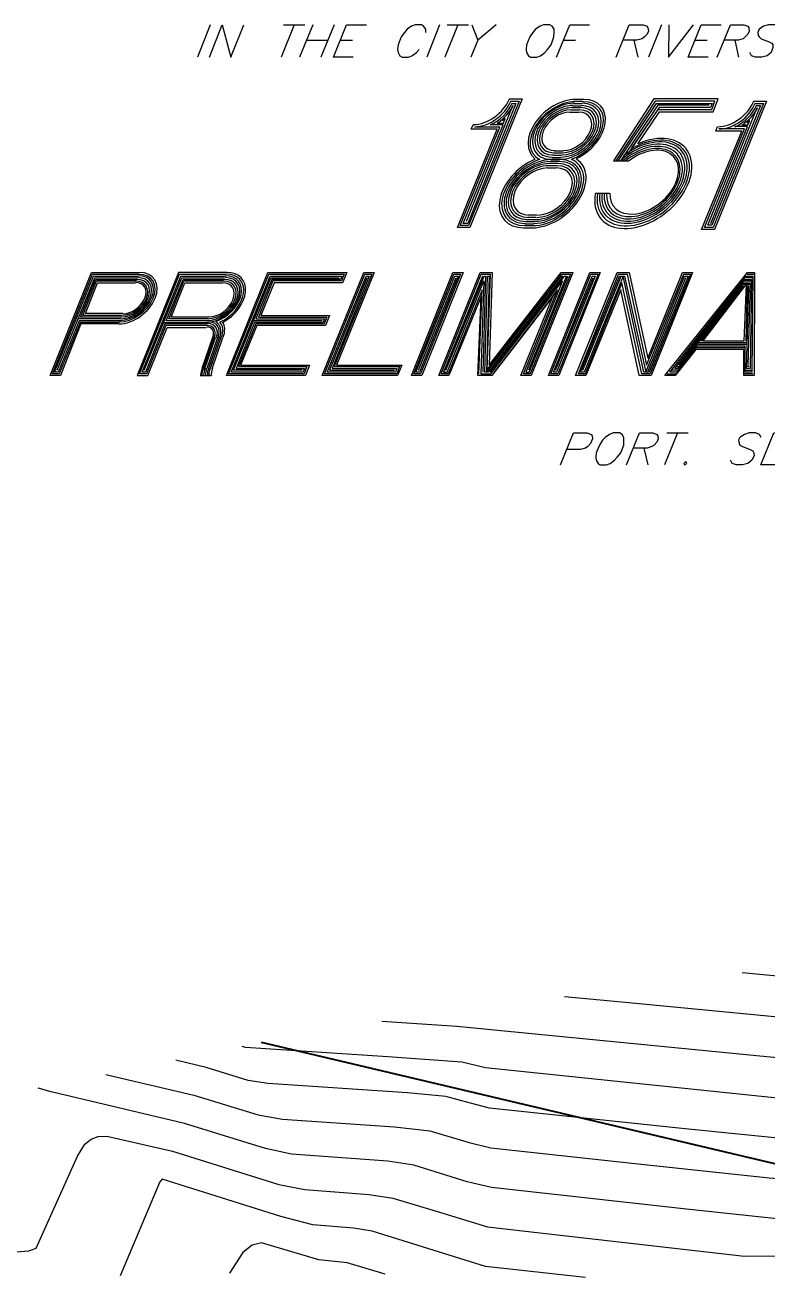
# Model space of a CAD drawing. Header units: feet. Extents: x 7 to 2308, y -319 to 1396.
# Drawn here: x 960.7 to 1049.4, y 248.1 to 396.9 of the extents above; entities that cross this region are included whole.
import ezdxf

# ---------------------------------------------------------------- set-up
doc = ezdxf.new("R2010")
doc.units = ezdxf.units.FT
doc.header["$MEASUREMENT"] = 0
doc.layers.add('PDF_NOTES', color=7, linetype='Continuous')
doc.layers.add('PDF_X1003BASE$PA_PARCEL', color=7, linetype='Continuous')
doc.layers.add('PDF_X1003BASE$CR_CONT_DEF', color=7, linetype='Continuous', true_color=0x979797)
doc.layers.add('PDF_X1003BASE$CR_NDX_DEF', color=7, linetype='Continuous', true_color=0x767676)

msp = doc.modelspace()

# ---------------------------------------------------------------- linework, layer by layer
at = {"layer": 'PDF_NOTES', "lineweight": 30}
for points in [[(982.85, 396.92), (981.31, 393.08)], [(982.75, 393.08), (984.29, 396.92), (985.31, 393.08), (986.85, 396.92)], [(992.88, 396.92), (991.33, 393.08)], [(991.6, 396.92), (994.16, 396.92)], [(995.11, 396.92), (993.52, 393.08)], [(997.67, 396.92), (996.07, 393.08)], [(999.91, 393.08), (997.57, 393.08), (999.11, 396.92), (1001.51, 396.92)], [(1008.6, 396.01), (1008.6, 396.39), (1008.34, 396.76), (1008.07, 396.92), (1007.32, 396.92), (1006.9, 396.76), (1006.36, 396.39), (1006.04, 396.01), (1005.67, 395.48), (1005.3, 394.52), (1005.24, 393.99), (1005.3, 393.61), (1005.51, 393.24), (1005.78, 393.08), (1006.52, 393.08), (1006.95, 393.24), (1007.48, 393.61), (1007.8, 393.99)], [(1010.26, 396.92), (1008.71, 393.08)], [(1012.44, 396.92), (1010.89, 393.08)], [(1011.16, 396.92), (1013.72, 396.92)], [(1014.09, 396.92), (1014.84, 395.11), (1013.99, 393.08)], [(1017.03, 396.92), (1014.84, 395.11)], [(1024.22, 393.08), (1025.82, 396.92), (1028.17, 396.92)], [(1031.37, 393.08), (1032.91, 396.92), (1034.56, 396.92), (1035.04, 396.76), (1035.15, 396.55), (1035.2, 396.17), (1035.04, 395.8), (1034.72, 395.48), (1034.46, 395.27), (1033.82, 395.11), (1032.17, 395.11)], [(1036.75, 396.92), (1035.2, 393.08)], [(1037.66, 396.92), (1037.6, 393.08), (1040.59, 396.92)], [(1042.35, 393.08), (1039.95, 393.08), (1041.5, 396.92), (1043.89, 396.92)], [(1043.41, 393.08), (1045.01, 396.92), (1046.61, 396.92), (1047.09, 396.76), (1047.2, 396.55), (1047.25, 396.17), (1047.09, 395.8), (1046.77, 395.48), (1046.51, 395.27), (1045.92, 395.11), (1044.27, 395.11)], [(1050.98, 396.39), (1050.77, 396.76), (1050.29, 396.92), (1049.55, 396.92), (1048.96, 396.76), (1048.43, 396.39), (1048.27, 396.01), (1048.32, 395.64), (1048.43, 395.48), (1048.69, 395.27), (1049.65, 394.89), (1049.97, 394.73), (1050.08, 394.52), (1050.08, 394.2), (1049.86, 393.61), (1049.39, 393.24), (1048.75, 393.08), (1048, 393.08), (1047.52, 393.24), (1047.31, 393.61)], [(994.37, 395.11), (996.93, 395.11)], [(998.37, 395.11), (999.86, 395.11)], [(1025.08, 395.11), (1026.51, 395.11)], [(1033.45, 395.11), (1033.93, 393.08)], [(1040.8, 395.11), (1042.24, 395.11)], [(1045.55, 395.11), (1045.97, 393.08)], [(1018.57, 388.07), (1020.12, 388.07), (1013.88, 372.72), (1012.39, 372.72), (1017.13, 384.44), (1014.04, 384.44), (1014.25, 384.98)], [(1018.73, 387.8), (1019.74, 387.8), (1013.72, 372.93), (1012.71, 372.93), (1017.45, 384.71), (1014.41, 384.71)], [(1018.89, 387.54), (1019.37, 387.54), (1013.61, 373.2), (1013.08, 373.2), (1017.83, 384.98), (1016.28, 384.98)], [(1013.45, 373.46), (1019, 387.27)], [(1027.05, 387), (1026.04, 387)], [(1027.15, 387.22), (1026.14, 387.22)], [(1027.26, 387.48), (1026.25, 387.48)], [(1027.37, 387.75), (1026.35, 387.75)], [(1027.47, 388.02), (1026.46, 388.02)], [(1033.93, 382.69), (1036.54, 386.52), (1042.93, 386.52), (1043.52, 388.07), (1035.84, 388.07), (1031.05, 380.66), (1032.86, 380.66)], [(1033.23, 382.21), (1036.38, 386.79), (1042.77, 386.79), (1043.15, 387.8), (1036, 387.8), (1031.31, 380.66)], [(1031.58, 380.66), (1036.16, 387.54), (1042.83, 387.54), (1042.61, 387.06), (1036.48, 387.06), (1032.65, 381.41)], [(1042.45, 387.32), (1036.32, 387.32), (1031.85, 380.66)], [(1047.79, 387.8), (1049.33, 387.8), (1043.09, 372.45), (1041.55, 372.45), (1046.35, 384.23), (1043.25, 384.23), (1043.47, 384.76)], [(1047.95, 387.54), (1048.96, 387.54), (1042.93, 372.72), (1041.92, 372.72), (1046.67, 384.5), (1043.63, 384.5)], [(1048.05, 387.27), (1048.59, 387.27), (1042.77, 372.98), (1042.29, 372.98), (1047.04, 384.76), (1045.49, 384.76)], [(1042.67, 373.2), (1048.21, 387.06)], [(1017.13, 385.19), (1017.88, 385.19), (1018.09, 385.72), (1017.77, 385.46)], [(1026.89, 386.47), (1025.82, 386.47)], [(1026.94, 386.74), (1025.93, 386.74)], [(1046.35, 384.98), (1047.09, 384.98), (1047.31, 385.46), (1046.99, 385.19)], [(1023.69, 381.09), (1024.7, 381.09)], [(1023.8, 381.35), (1024.81, 381.35)], [(1023.85, 381.62), (1024.92, 381.62)], [(1023.96, 381.89), (1025.02, 381.89)], [(1024.17, 379.81), (1023.16, 379.81)], [(1024.28, 380.07), (1023.26, 380.07)], [(1024.38, 380.34), (1023.37, 380.34)], [(1024.49, 380.61), (1023.48, 380.61)], [(1030.51, 376.77), (1028.86, 376.77)], [(1020.65, 373.68), (1021.72, 373.68)], [(1020.76, 373.94), (1021.77, 373.94)], [(1020.86, 374.21), (1021.88, 374.21)], [(1020.28, 372.66), (1021.29, 372.66)], [(1020.38, 372.93), (1021.4, 372.93)], [(1020.44, 373.14), (1021.5, 373.14)], [(1020.54, 373.41), (1021.61, 373.41)], [(971.92, 361.2), (967.39, 361.2), (964.94, 355.02), (963.72, 355.02), (968.67, 367.33), (974.38, 367.33)], [(971.98, 361.36), (967.29, 361.36), (964.78, 355.23), (963.98, 355.23), (968.78, 367.12), (974.32, 367.12)], [(972.08, 361.57), (967.18, 361.57), (964.67, 355.44), (964.25, 355.44), (968.89, 366.91), (974.22, 366.91)], [(964.57, 355.66), (969.05, 366.69), (974.16, 366.69)], [(972.24, 362), (967.34, 362), (969.15, 366.48), (974.06, 366.48)], [(972.3, 362.21), (967.61, 362.21), (969.26, 366.32), (973.95, 366.32)], [(972.4, 362.43), (967.93, 362.43), (969.37, 366.11), (973.9, 366.11)], [(984.83, 367.33), (979.07, 367.33), (974.11, 355.02), (975.39, 355.02), (977.68, 360.77), (982.37, 360.77)], [(974.38, 355.23), (979.18, 367.12), (984.72, 367.12)], [(982.53, 361.2), (977.42, 361.2), (975.12, 355.44), (974.7, 355.44), (979.34, 366.91), (984.67, 366.91)], [(974.96, 355.66), (979.44, 366.69), (984.56, 366.69)], [(982.48, 361.57), (977.58, 361.57), (979.6, 366.48), (984.51, 366.48)], [(982.59, 361.79), (977.9, 361.79), (979.71, 366.32), (984.4, 366.32)], [(982.69, 362), (978.16, 362), (979.81, 366.11), (984.35, 366.11)], [(993.84, 355.66), (985.63, 355.66), (990.1, 366.69), (998.26, 366.69)], [(1001.57, 366.69), (997.09, 355.66), (1004.87, 355.66)], [(1007.75, 355.66), (1012.23, 366.69)], [(1014.95, 355.23), (1015.32, 365.25), (1011.27, 355.23), (1010.42, 355.23), (1015.21, 367.12), (1016.28, 367.12), (1015.91, 355.66), (1024.86, 367.12), (1025.88, 367.12), (1021.08, 355.23), (1020.28, 355.23), (1024.33, 365.25), (1016.6, 355.23)], [(1015.37, 366.91), (1010.73, 355.44), (1011.16, 355.44), (1015.53, 366.32), (1015.16, 355.23), (1016.39, 355.23), (1024.92, 366.32), (1020.54, 355.44), (1020.97, 355.44), (1025.61, 366.91)], [(1011, 355.66), (1015.59, 366.91), (1015.75, 366.91), (1015.43, 355.44)], [(1016.28, 355.44), (1025.18, 366.91), (1025.4, 366.91), (1020.86, 355.66)], [(1024.12, 355.66), (1028.59, 366.69)], [(1027.37, 355.66), (1031.95, 366.91)], [(1039.63, 366.69), (1035.1, 355.44)], [(1041.5, 359.12), (1046.61, 365.68), (1046.4, 365.68), (1038.72, 355.87), (1038.35, 355.87), (1046.72, 366.48), (1047.52, 366.48), (1047.36, 355.87), (1046.93, 355.87), (1047.2, 365.68), (1046.99, 365.68), (1046.83, 359.12)], [(1038.88, 356.24), (1046.56, 366.11), (1047.36, 366.11), (1047.09, 356.24)], [(1046.61, 366.32), (1047.47, 366.32)], [(1047.63, 366.69), (1046.83, 366.69)], [(1046.99, 367.12), (1047.79, 367.12)], [(1047.31, 365.89), (1046.45, 365.89)], [(972.14, 361.79), (967.02, 361.79)], [(982.48, 360.99), (977.52, 360.99), (975.23, 355.23), (974.43, 355.23)], [(977.31, 361.36), (982.43, 361.36), (982.64, 361.36)], [(996.23, 361.57), (988.02, 361.57)], [(983.12, 359.55), (981.84, 355.87)], [(982.05, 355.87), (983.33, 359.55)], [(982.21, 355.87), (983.49, 359.55)], [(983.71, 359.55), (982.43, 355.87)], [(983.92, 359.55), (982.64, 355.87)], [(984.13, 359.55), (982.85, 355.87)], [(983.07, 355.82), (984.35, 359.55)], [(1041.12, 358.75), (1046.88, 358.75)], [(1046.93, 358.91), (1041.23, 358.91)], [(1046.67, 358.32), (1040.96, 358.32)], [(1038.67, 355.66), (1038.03, 355.66)], [(1038.62, 356.08), (1038.83, 356.08)], [(1046.83, 355.66), (1047.47, 355.66)], [(1047.2, 356.08), (1046.99, 356.08)], [(981.63, 355.02), (982.96, 355.02)], [(1037.44, 355.23), (1038.51, 355.23)], [(1047.68, 355.23), (1046.67, 355.23)], [(1024.7, 344.35), (1026.25, 348.19), (1027.9, 348.19), (1028.38, 347.98), (1028.49, 347.82), (1028.54, 347.45), (1028.27, 346.91), (1027.95, 346.54), (1027.69, 346.33), (1027.1, 346.17), (1025.45, 346.17)], [(1032.59, 344.35), (1034.14, 348.19), (1035.74, 348.19), (1036.22, 347.98), (1036.32, 347.82), (1036.38, 347.45), (1036.22, 347.07), (1035.9, 346.7), (1035.63, 346.54), (1035.04, 346.33), (1033.39, 346.33)], [(1038.67, 348.19), (1037.12, 344.35)], [(1037.39, 348.19), (1039.95, 348.19)], [(1048.69, 347.61), (1048.48, 347.98), (1048, 348.19), (1047.25, 348.19), (1046.67, 347.98), (1046.13, 347.61), (1045.97, 347.29), (1046.03, 346.91), (1046.13, 346.7), (1046.45, 346.54), (1047.36, 346.17), (1047.68, 346.01), (1047.79, 345.79), (1047.84, 345.42), (1047.57, 344.89), (1047.09, 344.51), (1046.45, 344.35), (1045.71, 344.35), (1045.23, 344.51), (1045.01, 344.89)], [(1051.04, 344.35), (1048.64, 344.35), (1050.18, 348.19), (1052.58, 348.19)], [(1034.67, 346.33), (1035.15, 344.35)]]:
    msp.add_lwpolyline(points, dxfattribs=at)
for points in [[(1022.68, 396.92), (1022.25, 396.76), (1021.72, 396.39), (1021.4, 396.01), (1021.02, 395.48), (1020.65, 394.52), (1020.6, 393.99), (1020.65, 393.61), (1020.86, 393.24), (1021.13, 393.08), (1021.88, 393.08), (1022.3, 393.24), (1022.84, 393.61), (1023.16, 393.99), (1023.58, 394.52), (1023.9, 395.48), (1023.96, 396.01), (1023.96, 396.39), (1023.69, 396.76), (1023.42, 396.92)], [(1024.6, 380.82), (1023.58, 380.82)], [(984.77, 355.02), (989.73, 367.33), (999.17, 367.33), (998.63, 366.11), (990.48, 366.11), (988.88, 362.21), (997.09, 362.21), (996.61, 360.99), (988.4, 360.99), (986.48, 356.24), (994.69, 356.24), (994.21, 355.02)], [(985.04, 355.23), (989.84, 367.12), (998.85, 367.12), (998.53, 366.32), (990.32, 366.32), (988.61, 362), (996.77, 362), (996.45, 361.2), (988.29, 361.2), (986.21, 356.08), (994.37, 356.08), (994.05, 355.23)], [(985.36, 355.44), (990, 366.91), (998.58, 366.91), (998.42, 366.48), (990.21, 366.48), (988.29, 361.79), (996.5, 361.79), (996.34, 361.36), (988.13, 361.36), (985.95, 355.87), (994.1, 355.87), (993.94, 355.44)], [(996.23, 355.02), (1001.19, 367.33), (1002.42, 367.33), (997.94, 356.24), (1005.72, 356.24), (1005.24, 355.02)], [(996.5, 355.23), (1001.3, 367.12), (1002.15, 367.12), (997.67, 356.08), (1005.46, 356.08), (1005.14, 355.23)], [(996.82, 355.44), (1001.46, 366.91), (1001.83, 366.91), (997.41, 355.87), (1005.14, 355.87), (1004.98, 355.44)], [(1006.9, 355.02), (1011.85, 367.33), (1013.08, 367.33), (1008.12, 355.02)], [(1007.16, 355.23), (1011.96, 367.12), (1012.76, 367.12), (1007.96, 355.23)], [(1007.43, 355.44), (1012.07, 366.91), (1012.49, 366.91), (1007.86, 355.44)], [(1010.15, 355.02), (1015.11, 367.33), (1016.55, 367.33), (1016.17, 356.24), (1024.76, 367.33), (1026.19, 367.33), (1021.18, 355.02), (1019.96, 355.02), (1023.8, 364.45), (1016.49, 355.02), (1014.84, 355.02), (1015.21, 364.45), (1011.37, 355.02)], [(1024.97, 366.91), (1016.07, 355.44), (1015.64, 355.44), (1015.96, 366.91), (1016.17, 366.91), (1015.85, 355.44), (1024.76, 366.91)], [(1023.26, 355.02), (1028.22, 367.33), (1029.45, 367.33), (1024.49, 355.02)], [(1023.53, 355.23), (1028.33, 367.12), (1029.18, 367.12), (1024.38, 355.23)], [(1023.85, 355.44), (1028.49, 366.91), (1028.86, 366.91), (1024.22, 355.44)], [(1026.51, 355.02), (1031.47, 367.33), (1032.91, 367.33), (1035.15, 357.1), (1039.26, 367.33), (1040.48, 367.33), (1035.52, 355.02), (1034.08, 355.02), (1031.9, 365.25), (1027.74, 355.02)], [(1026.83, 355.23), (1031.63, 367.12), (1032.65, 367.12), (1034.99, 356.24), (1039.42, 367.12), (1040.22, 367.12), (1035.42, 355.23), (1034.4, 355.23), (1032.01, 366.11), (1027.63, 355.23)], [(1027.1, 355.44), (1031.74, 366.91), (1032.33, 366.91), (1034.88, 355.44), (1039.52, 366.91), (1039.95, 366.91), (1035.31, 355.44), (1034.67, 355.44), (1032.17, 366.91), (1027.53, 355.44)], [(1037.18, 355.02), (1047.04, 367.33), (1047.89, 367.33), (1047.84, 355.02), (1046.61, 355.02), (1046.61, 358.11), (1040.86, 358.11), (1038.4, 355.02)], [(1038.56, 355.44), (1037.76, 355.44), (1046.88, 366.91), (1047.68, 366.91), (1047.57, 355.44), (1046.77, 355.44), (1046.77, 358.54), (1041.02, 358.54)], [(1041.71, 359.12), (1046.88, 365.89), (1046.61, 359.12)], [(1030.99, 348.19), (1030.57, 347.98), (1030.03, 347.61), (1029.71, 347.29), (1029.34, 346.7), (1028.97, 345.79), (1028.91, 345.26), (1028.97, 344.89), (1029.18, 344.51), (1029.45, 344.35), (1030.19, 344.35), (1030.62, 344.51), (1031.15, 344.89), (1031.47, 345.26), (1031.9, 345.79), (1032.27, 346.7), (1032.27, 347.29), (1032.27, 347.61), (1032.06, 347.98), (1031.74, 348.19)], [(1039.68, 344.73), (1039.42, 344.51), (1039.52, 344.35), (1039.79, 344.51)]]:
    msp.add_lwpolyline(points, close=True, dxfattribs=at)
for centre, radius, start, end in [((984.7, 354.72), 3.03, 157.3456, 173.6428), ((984.62, 354.78), 2.81, 157.0715, 174.4195)]:
    msp.add_arc(centre, radius, start, end, dxfattribs=at)
for points in [[(1014.27, 385.01), (1015.97, 385.01), (1017.91, 386.38), (1018.59, 388.09)], [(1014.43, 384.75), (1016.13, 384.74), (1018.07, 386.12), (1018.75, 387.82)], [(1016.35, 384.99), (1017.48, 385.52), (1018.45, 386.49), (1018.92, 387.55)], [(1017.18, 385.22), (1017.99, 385.77), (1018.66, 386.51), (1019.07, 387.31)], [(1026.28, 387.55), (1024.44, 387.55), (1022.34, 386.06), (1021.6, 384.21)], [(1026.49, 388.02), (1024.77, 388.02), (1022.81, 386.87), (1021.68, 385.22)], [(1026.41, 387.73), (1024.71, 387.72), (1022.75, 386.51), (1021.73, 384.84)], [(1026.18, 387.29), (1024.48, 387.29), (1022.54, 385.92), (1021.86, 384.21)], [(1026.07, 387.03), (1024.51, 387.03), (1022.74, 385.77), (1022.12, 384.21)], [(1028.78, 384.19), (1029.4, 385.75), (1028.64, 387.02), (1027.09, 387.03)], [(1029.04, 384.19), (1029.72, 385.9), (1028.89, 387.28), (1027.19, 387.29)], [(1029.3, 384.19), (1030.04, 386.04), (1029.14, 387.54), (1027.3, 387.55)], [(1029.76, 384.89), (1030.1, 386.55), (1029.13, 387.74), (1027.42, 387.73)], [(1030.04, 385.23), (1030.25, 386.88), (1029.21, 388.02), (1027.5, 388.02)], [(1043.48, 384.75), (1045.19, 384.74), (1047.12, 386.12), (1047.8, 387.82)], [(1043.64, 384.48), (1045.35, 384.47), (1047.28, 385.85), (1047.96, 387.55)], [(1045.56, 384.73), (1046.7, 385.26), (1047.67, 386.22), (1048.13, 387.29)], [(1046.39, 384.95), (1047.2, 385.5), (1047.87, 386.24), (1048.28, 387.04)], [(1025.97, 386.76), (1024.55, 386.77), (1022.95, 385.63), (1022.38, 384.22)], [(1025.86, 386.5), (1024.59, 386.51), (1023.15, 385.49), (1022.64, 384.22)], [(1028.25, 384.19), (1028.76, 385.46), (1028.14, 386.5), (1026.87, 386.5)], [(1028.52, 384.19), (1029.08, 385.61), (1028.39, 386.76), (1026.98, 386.76)], [(1021.68, 385.22), (1020.55, 383.57), (1020.54, 381.82), (1021.65, 380.93)], [(1021.73, 384.84), (1020.7, 383.17), (1020.9, 381.5), (1022.19, 380.85)], [(1021.6, 384.21), (1020.86, 382.37), (1021.75, 380.87), (1023.6, 380.86)], [(1021.86, 384.21), (1021.18, 382.51), (1022, 381.13), (1023.71, 381.12)], [(1022.12, 384.21), (1021.5, 382.66), (1022.25, 381.39), (1023.81, 381.38)], [(1022.38, 384.22), (1021.82, 382.8), (1022.5, 381.65), (1023.92, 381.64)], [(1022.64, 384.22), (1022.14, 382.95), (1022.75, 381.91), (1024.02, 381.91)], [(1024.61, 380.86), (1026.46, 380.85), (1028.56, 382.35), (1029.3, 384.19)], [(1024.72, 381.12), (1026.42, 381.12), (1028.36, 382.49), (1029.04, 384.19)], [(1024.83, 381.38), (1026.38, 381.38), (1028.15, 382.64), (1028.78, 384.19)], [(1024.93, 381.64), (1026.35, 381.64), (1027.95, 382.78), (1028.52, 384.19)], [(1025.04, 381.91), (1026.31, 381.9), (1027.75, 382.92), (1028.25, 384.19)], [(1026, 380.87), (1027.84, 381.54), (1029.41, 383.22), (1029.76, 384.89)], [(1026.6, 380.94), (1028.42, 381.82), (1029.83, 383.57), (1030.04, 385.23)], [(1038.01, 382.35), (1036.32, 383.14), (1033.75, 382.43), (1031.82, 380.64)], [(1037.89, 382.07), (1036.35, 382.85), (1033.96, 382.25), (1032.11, 380.62)], [(1038.55, 382.41), (1036.97, 383.42), (1034.36, 382.94), (1032.21, 381.26)], [(1037.8, 381.78), (1036.42, 382.56), (1034.22, 382.09), (1032.46, 380.64)], [(1039.29, 382.15), (1038.01, 383.49), (1035.52, 383.47), (1033.17, 382.11)], [(1039.87, 381.89), (1038.83, 383.47), (1036.46, 383.8), (1033.99, 382.72)], [(1037.78, 381.54), (1036.56, 382.31), (1034.56, 381.95), (1032.9, 380.68)], [(1038.15, 377.4), (1039.16, 379.08), (1039.01, 380.78), (1037.78, 381.54)], [(1038.3, 377.33), (1039.38, 379.17), (1039.17, 381), (1037.8, 381.78)], [(1038.58, 377.36), (1039.71, 379.35), (1039.43, 381.3), (1037.89, 382.07)], [(1038.84, 377.36), (1040.04, 379.49), (1039.7, 381.56), (1038.01, 382.35)], [(1038.88, 376.98), (1040.27, 379.16), (1040.13, 381.39), (1038.55, 382.41)], [(1038.58, 375.74), (1040.39, 377.84), (1040.91, 380.31), (1039.87, 381.89)], [(1038.73, 376.32), (1040.34, 378.45), (1040.57, 380.82), (1039.29, 382.15)], [(1021.66, 380.87), (1019.5, 379.96), (1017.76, 377.94), (1017.44, 375.99)], [(1022.22, 380.84), (1020.09, 380.16), (1018.21, 378.24), (1017.76, 376.3)], [(1023.61, 380.82), (1021.5, 380.82), (1019.1, 379.11), (1018.25, 377.01)], [(1023.53, 380.59), (1021.56, 380.57), (1019.3, 378.96), (1018.48, 376.98)], [(1023.41, 380.35), (1021.56, 380.36), (1019.46, 378.86), (1018.72, 377.02)], [(1023.3, 380.09), (1021.6, 380.1), (1019.66, 378.72), (1018.98, 377.02)], [(1023.19, 379.83), (1021.64, 379.84), (1019.87, 378.58), (1019.24, 377.02)], [(1025.9, 377), (1026.52, 378.56), (1025.76, 379.82), (1024.21, 379.83)], [(1026.16, 377), (1026.84, 378.7), (1026.02, 380.08), (1024.31, 380.09)], [(1026.42, 377), (1027.16, 378.84), (1026.27, 380.35), (1024.42, 380.35)], [(1026.66, 377.03), (1027.47, 379.01), (1026.52, 380.6), (1024.55, 380.59)], [(1026.89, 377.01), (1027.74, 379.12), (1026.73, 380.82), (1024.62, 380.82)], [(1026.8, 376.3), (1027.94, 378.25), (1027.61, 380.16), (1026.02, 380.84)], [(1026.88, 376), (1028.14, 377.95), (1028.03, 379.96), (1026.61, 380.87)], [(1018.25, 377.01), (1017.4, 374.9), (1018.41, 373.19), (1020.52, 373.19)], [(1018.48, 376.98), (1017.67, 375.01), (1018.62, 373.42), (1020.59, 373.43)], [(1018.72, 377.02), (1017.98, 375.17), (1018.87, 373.67), (1020.72, 373.66)], [(1018.98, 377.02), (1018.3, 375.31), (1019.12, 373.93), (1020.83, 373.92)], [(1019.24, 377.02), (1018.62, 375.46), (1019.38, 374.19), (1020.93, 374.19)], [(1021.53, 373.19), (1023.64, 373.19), (1026.04, 374.9), (1026.89, 377.01)], [(1021.61, 373.43), (1023.58, 373.44), (1025.84, 375.05), (1026.66, 377.03)], [(1021.73, 373.66), (1023.58, 373.66), (1025.68, 375.15), (1026.42, 377)], [(1021.84, 373.92), (1023.54, 373.92), (1025.48, 375.29), (1026.16, 377)], [(1021.95, 374.19), (1023.5, 374.18), (1025.27, 375.44), (1025.9, 377)], [(1028.86, 376.75), (1028.47, 374.5), (1029.68, 372.84), (1031.88, 372.61)], [(1029.12, 376.78), (1028.78, 374.58), (1030.06, 373.01), (1032.27, 372.91)], [(1029.39, 376.81), (1029.09, 374.66), (1030.46, 373.17), (1032.71, 373.21)], [(1029.66, 376.8), (1029.41, 374.73), (1030.81, 373.35), (1033.01, 373.48)], [(1029.93, 376.8), (1029.74, 374.88), (1031.06, 373.61), (1033.12, 373.75)], [(1030.21, 376.81), (1030.06, 375.04), (1031.3, 373.88), (1033.21, 374.01)], [(1030.59, 376.82), (1030.52, 375.21), (1031.69, 374.19), (1033.46, 374.32)], [(1032.71, 373.21), (1034.95, 373.26), (1037.5, 374.81), (1038.88, 376.98)], [(1033.01, 373.48), (1035.22, 373.62), (1037.64, 375.23), (1038.84, 377.36)], [(1033.12, 373.75), (1035.18, 373.88), (1037.44, 375.38), (1038.58, 377.36)], [(1033.21, 374.01), (1035.12, 374.13), (1037.22, 375.5), (1038.3, 377.33)], [(1033.46, 374.32), (1035.22, 374.46), (1037.14, 375.72), (1038.15, 377.4)], [(1017.44, 375.99), (1017.11, 374.04), (1018.3, 372.67), (1020.31, 372.67)], [(1017.76, 376.3), (1017.32, 374.35), (1018.44, 372.93), (1020.41, 372.93)], [(1021.32, 372.67), (1023.33, 372.67), (1025.63, 374.05), (1026.88, 376)], [(1021.43, 372.93), (1023.4, 372.93), (1025.67, 374.35), (1026.8, 376.3)], [(1031.88, 372.61), (1034.08, 372.38), (1036.78, 373.64), (1038.58, 375.74)], [(1032.27, 372.91), (1034.49, 372.8), (1037.11, 374.18), (1038.73, 376.32)], [(975.03, 364.26), (975.45, 365.29), (974.95, 366.12), (973.93, 366.12)], [(975.22, 364.25), (975.66, 365.38), (975.11, 366.3), (973.99, 366.3)], [(975.42, 364.27), (975.93, 365.51), (975.33, 366.51), (974.08, 366.51)], [(975.63, 364.28), (976.19, 365.63), (975.54, 366.73), (974.18, 366.72)], [(975.84, 364.29), (976.45, 365.76), (975.75, 366.94), (974.28, 366.93)], [(976.03, 364.28), (976.67, 365.85), (975.91, 367.12), (974.34, 367.11)], [(976.26, 364.26), (976.94, 365.96), (976.12, 367.34), (974.41, 367.35)], [(985.56, 364.04), (986.01, 365.17), (985.46, 366.08), (984.33, 366.09)], [(985.77, 364.05), (986.27, 365.29), (985.67, 366.3), (984.43, 366.3)], [(985.98, 364.06), (986.53, 365.42), (985.88, 366.51), (984.52, 366.51)], [(986.18, 364.07), (986.79, 365.55), (986.09, 366.73), (984.62, 366.72)], [(986.54, 364.66), (986.82, 366), (986.05, 366.96), (984.68, 366.95)], [(986.82, 364.84), (987, 366.19), (986.15, 367.13), (984.76, 367.14)], [(987.06, 365.04), (987.18, 366.41), (986.29, 367.35), (984.85, 367.35)], [(983.51, 361.47), (984.98, 361.99), (986.25, 363.32), (986.54, 364.66)], [(983.99, 361.38), (985.48, 362.07), (986.64, 363.49), (986.82, 364.84)], [(984.32, 361.36), (985.83, 362.18), (986.94, 363.67), (987.06, 365.04)], [(971.94, 361.18), (973.64, 361.18), (975.58, 362.55), (976.26, 364.26)], [(972.02, 361.42), (973.59, 361.42), (975.38, 362.7), (976.03, 364.28)], [(972.08, 361.6), (973.55, 361.61), (975.24, 362.82), (975.84, 364.29)], [(972.17, 361.81), (973.53, 361.82), (975.08, 362.92), (975.63, 364.28)], [(972.27, 362.02), (973.51, 362.02), (974.92, 363.02), (975.42, 364.27)], [(972.37, 362.23), (973.49, 362.22), (974.77, 363.13), (975.22, 364.25)], [(972.43, 362.41), (973.45, 362.41), (974.62, 363.24), (975.03, 364.26)], [(982.42, 361.39), (983.89, 361.4), (985.58, 362.6), (986.18, 364.07)], [(982.52, 361.6), (983.87, 361.6), (985.42, 362.71), (985.98, 364.06)], [(982.61, 361.81), (983.85, 361.81), (985.27, 362.81), (985.77, 364.05)], [(982.71, 362.02), (983.83, 362.01), (985.11, 362.92), (985.56, 364.04)], [(983.15, 359.59), (983.43, 360.27), (983.11, 360.81), (982.44, 360.8)], [(983.33, 359.58), (983.65, 360.36), (983.28, 360.99), (982.5, 360.99)], [(983.57, 359.56), (983.93, 360.47), (983.48, 361.21), (982.57, 361.22)], [(983.78, 359.57), (984.19, 360.6), (983.69, 361.43), (982.67, 361.43)], [(983.96, 359.56), (984.27, 360.35), (984.1, 361.08), (983.52, 361.42)], [(984.17, 359.57), (984.46, 360.29), (984.39, 360.97), (983.98, 361.39)], [(984.38, 359.59), (984.66, 360.28), (984.64, 360.94), (984.31, 361.41)], [(982.24, 355.89), (982.13, 355.61), (982.06, 355.34), (982.04, 355.09)], [(982.45, 355.9), (982.33, 355.62), (982.28, 355.35), (982.27, 355.09)], [(982.65, 355.91), (982.54, 355.62), (982.49, 355.34), (982.5, 355.08)], [(982.84, 355.9), (982.72, 355.62), (982.68, 355.34), (982.7, 355.08)], [(983.1, 355.86), (982.99, 355.57), (982.95, 355.28), (982.99, 355.03)]]:
    msp.add_open_spline(points, degree=3, dxfattribs=at)
at = {"layer": 'PDF_X1003BASE$CR_CONT_DEF', "lineweight": 25}
for points in [[(1212.27, 306.04), (1200.09, 302.83), (1194.98, 301.33), (1182.55, 297.81), (1179.57, 296.64), (1170.03, 291.84), (1164.64, 289.29), (1151.31, 281.55), (1133.3, 279.85), (1105.95, 278.36), (1069.91, 281.4), (1046.41, 283.64)], [(1238.8, 295.47), (1201.59, 285.34), (1193.22, 282.51), (1188.21, 281.02), (1184.47, 279.26), (1177.38, 275.69), (1175.3, 275), (1173.07, 274.68), (1164.38, 273.88), (1154.51, 272.71), (1145.34, 272.28), (1133.03, 271.16), (1113.36, 270.15), (1097.26, 270.31), (1074.76, 271.75), (1069.32, 271.8), (1049.76, 273.56), (1012.33, 277.24), (1003.35, 277.83)], [(1239.44, 286.83), (1202.49, 276.65), (1195.88, 274.3), (1190.82, 272.55), (1188.58, 271.48), (1184.95, 271), (1164.7, 269.24), (1156.43, 268.28), (1143.16, 267.75), (1132.76, 266.84), (1116.88, 266.04), (1099.44, 266.15), (1092.94, 266.2), (1075.08, 267.37), (1064.79, 267.43), (1051.78, 268.55), (1015.75, 272.28), (1012.92, 272.97), (1004.07, 273.61), (987.07, 274.73), (986.68, 274.83)], [(1240.88, 278.84), (1201.37, 268.92), (1192.15, 267), (1183.14, 266.15), (1164.54, 264.55), (1158.57, 263.91), (1141.13, 263.22), (1132.87, 262.52), (1121.14, 261.99), (1099.6, 262.1), (1089.42, 262.15), (1075.19, 263), (1060.95, 263), (1053.44, 263.59), (1039.2, 265.03), (1016.23, 267.48), (1013.93, 268.07), (1011, 268.87), (1006.42, 269.29), (989.73, 270.41), (987.38, 270.79), (982.37, 272.33), (978.72, 273.21)], [(970.36, 271.5), (980.88, 269.03), (988.56, 266.68), (991.49, 266.15), (1004.87, 265.24), (1009.08, 264.76), (1013.77, 263.38), (1016.39, 262.74), (1034.35, 260.76), (1049.65, 259.16), (1056.37, 258.63), (1074.65, 258.63), (1085.21, 258.05), (1100.99, 258.1), (1124.71, 257.89), (1132.39, 258.15), (1139.37, 258.68), (1160.06, 259.48), (1164.11, 259.86), (1181.33, 261.35), (1192.95, 262.68), (1205.27, 265.19), (1242.69, 274.52)], [(958.65, 250.21), (961.16, 250.42), (962.06, 250.74), (966.97, 261.72), (967.87, 263.16), (968.62, 263.75), (969.47, 264.07), (970.49, 264.12), (978.32, 262.31), (991.06, 258.36), (994.16, 257.73), (1001.83, 257.14), (1004.66, 256.71), (1010.63, 254.9), (1015.96, 253.3), (1046.67, 249.78), (1059.03, 249.84)], [(1027.69, 247.22), (1015.75, 248.56), (1002.21, 252.77), (999.97, 253.14), (995.11, 253.51), (991.28, 254.53), (977.1, 259), (976.83, 258.68), (972.08, 247.44)], [(1003.75, 247.65), (999.22, 248.98), (995.81, 249.36), (988.98, 251.38), (987.86, 251.11), (986.75, 250.21), (985.15, 247.76)]]:
    msp.add_lwpolyline(points, dxfattribs=at)
at = {"layer": 'PDF_X1003BASE$CR_NDX_DEF', "lineweight": 25}
for points in [[(1243.17, 305.44), (1200.2, 293.87), (1195.3, 292.27), (1185.86, 289.55), (1182.29, 288.06), (1165.6, 279.48), (1164.06, 278.68), (1161.76, 278.2), (1152.27, 277.08), (1147, 276.81), (1133.51, 275.53), (1109.04, 274.25), (1100.83, 274.36), (1074.71, 276.12), (1066.02, 276.86), (1033.71, 279.96), (1025.16, 280.77)], [(1095.45, 254.05), (1080.78, 253.99), (1074.87, 254.31), (1050.93, 254.21), (1039.74, 255.38), (1016.44, 257.99), (1013.56, 258.68), (1007.16, 260.66), (1004.07, 261.14), (992.56, 261.99), (989.46, 262.63), (979.76, 265.62), (963.82, 269.4), (962.29, 269.86)]]:
    msp.add_lwpolyline(points, dxfattribs=at)
at = {"layer": 'PDF_X1003BASE$PA_PARCEL', "lineweight": 40}
msp.add_lwpolyline([(1282.78, 332.47), (1188.15, 228.24), (988.99, 275.31)], dxfattribs=at)

doc.saveas('drawing.dxf')
